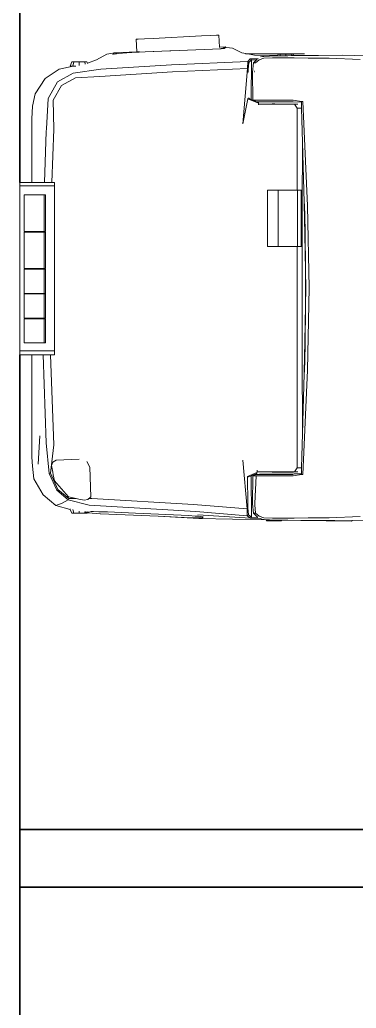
# Model space of a CAD drawing. Header units: millimetres. Extents: x 6923 to 14208, y 3430 to 4414.
# Drawn here: x 11166.47 to 11179.64, y 4237.06 to 4275.71 of the extents above; entities that cross this region are included whole.
import ezdxf

# ---------------------------------------------------------------- set-up
doc = ezdxf.new("R2010")
doc.units = ezdxf.units.MM
doc.layers.add('Furniture', color=252, linetype='Continuous', lineweight=0)
doc.layers.add('wall', color=160, linetype='Continuous', lineweight=35)

msp = doc.modelspace()

# ---------------------------------------------------------------- linework, layer by layer
at = {"layer": 'Furniture'}
for p, q in [((11171.688, 4274.987), (11173.59, 4275.079)), ((11173.59, 4275.079), (11173.924, 4275.095)), ((11173.924, 4275.095), (11174.169, 4275.107)), ((11174.169, 4275.107), (11174.258, 4275.111)), ((11174.258, 4275.111), (11174.285, 4274.64)), ((11171.02, 4274.954), (11171.109, 4274.958)), ((11171.047, 4274.466), (11171.02, 4274.954)), ((11171.109, 4274.958), (11171.354, 4274.97)), ((11171.354, 4274.97), (11171.688, 4274.987)), ((11174.285, 4274.64), (11174.517, 4274.652)), ((11174.285, 4274.64), (11174.285, 4274.639)), ((11174.285, 4274.639), (11174.286, 4274.628)), ((11174.485, 4274.631), (11174.517, 4274.652)), ((11174.517, 4274.652), (11174.523, 4274.617)), ((11169.475, 4274.153), (11169.876, 4274.373)), ((11169.876, 4274.373), (11170.118, 4274.41)), ((11170.118, 4274.41), (11170.153, 4274.384)), ((11170.119, 4274.352), (11170.119, 4274.348)), ((11170.152, 4274.351), (11170.152, 4274.356)), ((11170.153, 4274.384), (11170.154, 4274.419)), ((11170.153, 4274.384), (11170.169, 4274.372)), ((11170.154, 4274.419), (11171.047, 4274.466)), ((11170.154, 4274.419), (11170.175, 4274.416)), ((11170.169, 4274.372), (11170.352, 4274.399)), ((11170.175, 4274.416), (11170.213, 4274.414)), ((11170.213, 4274.414), (11170.283, 4274.413)), ((11170.352, 4274.399), (11170.651, 4274.424)), ((11170.651, 4274.424), (11170.52, 4274.419)), ((11170.657, 4274.424), (11170.651, 4274.424)), ((11170.657, 4274.424), (11170.662, 4274.424)), ((11170.662, 4274.424), (11171.049, 4274.442)), ((11171.048, 4274.461), (11171.047, 4274.466)), ((11171.048, 4274.461), (11171.137, 4274.464)), ((11171.049, 4274.442), (11171.138, 4274.446)), ((11171.049, 4274.442), (11171.049, 4274.445)), ((11171.137, 4274.464), (11171.163, 4274.465)), ((11171.138, 4274.446), (11171.383, 4274.456)), ((11171.383, 4274.456), (11171.687, 4274.47)), ((11171.687, 4274.47), (11171.717, 4274.471)), ((11172.341, 4274.499), (11171.717, 4274.471)), ((11171.717, 4274.471), (11171.717, 4274.474)), ((11172.341, 4274.499), (11172.379, 4274.5)), ((11172.379, 4274.5), (11174.01, 4274.567)), ((11174.01, 4274.567), (11174.337, 4274.583)), ((11174.287, 4274.605), (11174.287, 4274.603)), ((11174.337, 4274.583), (11174.348, 4274.584)), ((11174.348, 4274.584), (11174.475, 4274.596)), ((11174.348, 4274.584), (11174.397, 4274.594)), ((11174.397, 4274.594), (11174.447, 4274.611)), ((11174.447, 4274.611), (11174.485, 4274.631)), ((11174.488, 4274.602), (11174.475, 4274.596)), ((11174.51, 4274.611), (11174.488, 4274.602)), ((11174.523, 4274.617), (11174.51, 4274.611)), ((11174.565, 4274.635), (11174.523, 4274.617)), ((11174.565, 4274.635), (11174.8, 4274.605)), ((11174.8, 4274.605), (11175.166, 4274.423)), ((11175.166, 4274.423), (11175.403, 4274.376)), ((11175.325, 4274.376), (11175.308, 4274.376)), ((11175.308, 4274.376), (11175.326, 4274.376)), ((11175.37, 4274.376), (11175.325, 4274.376)), ((11175.326, 4274.376), (11175.37, 4274.376)), ((11175.37, 4274.376), (11175.403, 4274.376)), ((11175.403, 4274.376), (11175.663, 4274.326)), ((11175.403, 4274.376), (11177.618, 4274.376)), ((11175.663, 4274.326), (11176.564, 4274.312)), ((11175.896, 4274.26), (11175.971, 4274.276)), ((11176.018, 4274.28), (11175.971, 4274.276)), ((11176.24, 4274.295), (11176.018, 4274.28)), ((11176.24, 4274.295), (11176.562, 4274.298)), ((11176.56, 4274.304), (11176.564, 4274.312)), ((11176.562, 4274.298), (11176.654, 4274.301)), ((11176.564, 4274.312), (11176.584, 4274.362)), ((11176.671, 4274.362), (11176.584, 4274.362)), ((11176.654, 4274.301), (11176.671, 4274.362)), ((11176.654, 4274.301), (11176.662, 4274.301)), ((11176.662, 4274.301), (11176.881, 4274.307)), ((11176.881, 4274.362), (11176.671, 4274.362)), ((11176.881, 4274.307), (11176.881, 4274.362)), ((11176.881, 4274.362), (11177.092, 4274.362)), ((11176.881, 4274.307), (11176.964, 4274.309)), ((11176.964, 4274.309), (11177.107, 4274.31)), ((11177.107, 4274.31), (11177.092, 4274.362)), ((11177.092, 4274.362), (11177.179, 4274.362)), ((11177.107, 4274.31), (11177.2, 4274.31)), ((11177.179, 4274.362), (11177.2, 4274.31)), ((11177.2, 4274.31), (11177.474, 4274.312)), ((11177.407, 4274.376), (11177.493, 4274.376)), ((11177.474, 4274.312), (11178.164, 4274.322)), ((11177.493, 4274.376), (11177.556, 4274.376)), ((11177.601, 4274.376), (11177.556, 4274.376)), ((11177.618, 4274.376), (11177.601, 4274.376)), ((11179.106, 4274.323), (11178.164, 4274.322)), ((11180.608, 4274.289), (11179.106, 4274.323)), ((11168.006, 4273.785), (11168.566, 4273.901)), ((11168.437, 4273.901), (11168.503, 4274.066)), ((11168.543, 4273.901), (11168.437, 4273.901)), ((11168.503, 4274.066), (11168.59, 4274.066)), ((11168.543, 4273.901), (11168.59, 4274.066)), ((11168.566, 4273.901), (11168.543, 4273.901)), ((11168.566, 4273.901), (11168.671, 4273.901)), ((11168.59, 4274.066), (11168.801, 4274.066)), ((11168.801, 4273.926), (11168.801, 4274.066)), ((11169.011, 4274.066), (11168.801, 4274.066)), ((11169.098, 4274.066), (11169.011, 4274.066)), ((11169.036, 4273.978), (11169.011, 4274.066)), ((11169.098, 4274.066), (11169.117, 4274.018)), ((11169.117, 4274.018), (11169.475, 4274.153)), ((11169.123, 4274.003), (11169.117, 4274.018)), ((11172.409, 4273.956), (11169.641, 4273.782)), ((11175.391, 4274.086), (11172.409, 4273.956)), ((11175.391, 4274.086), (11175.389, 4273.803)), ((11175.495, 4274.189), (11175.391, 4274.086)), ((11175.438, 4274.045), (11175.391, 4274.086)), ((11175.41, 4273.767), (11175.438, 4274.045)), ((11175.438, 4274.045), (11175.539, 4274.144)), ((11175.803, 4274.203), (11175.495, 4274.189)), ((11175.539, 4274.144), (11175.495, 4274.189)), ((11175.539, 4274.144), (11175.532, 4272.602)), ((11175.539, 4274.144), (11175.737, 4274.152)), ((11175.621, 4274.034), (11175.576, 4273.667)), ((11175.621, 4274.034), (11175.737, 4274.152)), ((11175.703, 4274.029), (11175.621, 4274.034)), ((11175.703, 4274.029), (11175.836, 4274.152)), ((11175.737, 4274.152), (11175.742, 4274.157)), ((11175.742, 4274.157), (11175.774, 4274.19)), ((11175.774, 4274.19), (11175.782, 4274.195)), ((11176.022, 4274.21), (11175.836, 4274.152)), ((11176.363, 4274.221), (11176.022, 4274.21)), ((11176.363, 4274.221), (11176.749, 4274.219)), ((11176.749, 4274.219), (11177.207, 4274.224)), ((11177.207, 4274.224), (11177.765, 4274.217)), ((11177.765, 4274.217), (11178.577, 4274.209)), ((11178.577, 4274.209), (11179.798, 4274.166)), ((11167.47, 4273.422), (11168.006, 4273.785)), ((11168.566, 4273.629), (11167.952, 4273.286)), ((11169.641, 4273.782), (11168.566, 4273.629)), ((11168.647, 4273.447), (11169.604, 4273.498)), ((11169.604, 4273.498), (11172.443, 4273.678)), ((11172.443, 4273.678), (11175.389, 4273.803)), ((11175.389, 4273.803), (11175.202, 4271.648)), ((11175.411, 4273.666), (11175.39, 4273.664)), ((11175.411, 4273.666), (11175.41, 4273.767)), ((11175.576, 4273.667), (11175.592, 4272.575)), ((11175.671, 4273.705), (11175.661, 4273.705)), ((11175.664, 4273.677), (11175.669, 4273.677)), ((11167.073, 4272.814), (11167.47, 4273.422)), ((11167.952, 4273.286), (11167.58, 4272.635)), ((11167.776, 4272.57), (11168.1, 4273.143)), ((11168.1, 4273.143), (11168.647, 4273.447)), ((11166.969, 4272.334), (11167.073, 4272.814)), ((11166.936, 4271.84), (11166.969, 4272.334)), ((11167.58, 4272.635), (11167.517, 4271.454)), ((11167.806, 4271.43), (11167.776, 4272.57)), ((11175.202, 4271.648), (11175.391, 4272.626)), ((11175.391, 4272.626), (11175.424, 4272.652)), ((11175.391, 4272.626), (11175.809, 4272.456)), ((11175.441, 4272.644), (11175.424, 4272.652)), ((11175.443, 4272.642), (11175.441, 4272.644)), ((11175.448, 4272.64), (11175.443, 4272.642)), ((11175.532, 4272.602), (11175.448, 4272.64)), ((11175.592, 4272.575), (11175.532, 4272.602)), ((11175.613, 4272.565), (11175.592, 4272.575)), ((11175.624, 4272.565), (11175.613, 4272.565)), ((11175.639, 4272.554), (11175.613, 4272.565)), ((11175.686, 4272.548), (11175.624, 4272.565)), ((11175.686, 4272.565), (11175.624, 4272.565)), ((11175.686, 4272.542), (11175.639, 4272.554)), ((11175.686, 4272.532), (11175.639, 4272.554)), ((11175.718, 4272.565), (11175.686, 4272.565)), ((11175.733, 4272.511), (11175.686, 4272.532)), ((11175.991, 4272.565), (11175.718, 4272.565)), ((11175.809, 4272.476), (11175.733, 4272.511)), ((11175.815, 4272.511), (11175.733, 4272.511)), ((11175.809, 4272.476), (11175.809, 4272.456)), ((11175.809, 4272.456), (11175.809, 4272.431)), ((11175.809, 4272.431), (11175.809, 4272.424)), ((11175.809, 4272.424), (11175.809, 4272.411)), ((11175.809, 4272.411), (11175.809, 4272.385)), ((11175.889, 4272.41), (11175.809, 4272.411)), ((11175.856, 4272.499), (11175.815, 4272.511)), ((11175.815, 4272.511), (11175.831, 4272.511)), ((11175.958, 4272.511), (11175.831, 4272.511)), ((11175.973, 4272.499), (11175.856, 4272.499)), ((11175.899, 4272.41), (11175.889, 4272.41)), ((11176.566, 4272.418), (11175.899, 4272.41)), ((11175.961, 4272.511), (11175.958, 4272.511)), ((11176.123, 4272.511), (11175.961, 4272.511)), ((11176.014, 4272.499), (11175.973, 4272.499)), ((11176.336, 4272.565), (11175.991, 4272.565)), ((11176.211, 4272.499), (11176.014, 4272.499)), ((11176.172, 4272.511), (11176.123, 4272.511)), ((11176.233, 4272.511), (11176.172, 4272.511)), ((11176.495, 4272.499), (11176.211, 4272.499)), ((11176.328, 4272.511), (11176.233, 4272.511)), ((11176.467, 4272.511), (11176.328, 4272.511)), ((11176.336, 4272.565), (11176.674, 4272.565)), ((11176.448, 4272.431), (11176.348, 4272.431)), ((11176.448, 4272.431), (11177.323, 4272.418)), ((11176.735, 4272.511), (11176.467, 4272.511)), ((11176.822, 4272.499), (11176.495, 4272.499)), ((11177.229, 4272.41), (11176.566, 4272.418)), ((11176.674, 4272.565), (11177.166, 4272.565)), ((11176.756, 4272.511), (11176.735, 4272.511)), ((11176.796, 4272.511), (11176.756, 4272.511)), ((11176.883, 4272.511), (11176.796, 4272.511)), ((11177.067, 4272.499), (11176.822, 4272.499)), ((11177.085, 4272.511), (11176.883, 4272.511)), ((11177.494, 4272.492), (11177.067, 4272.499)), ((11177.171, 4272.511), (11177.085, 4272.511)), ((11177.166, 4272.565), (11177.504, 4272.518)), ((11177.323, 4272.418), (11177.229, 4272.41)), ((11177.333, 4272.251), (11177.229, 4272.41)), ((11177.351, 4272.418), (11177.323, 4272.418)), ((11177.504, 4272.518), (11177.494, 4272.492)), ((11177.501, 4272.268), (11177.494, 4272.492)), ((11177.504, 4272.518), (11177.513, 4272.516)), ((11177.513, 4272.516), (11177.546, 4272.512)), ((11177.736, 4268.435), (11177.546, 4272.512)), ((11177.333, 4272.251), (11177.333, 4269.05)), ((11177.333, 4272.251), (11177.473, 4272.251)), ((11177.473, 4272.251), (11177.502, 4272.251)), ((11177.502, 4272.251), (11177.501, 4272.268)), ((11177.539, 4270.918), (11177.502, 4272.251)), ((11166.936, 4269.355), (11166.936, 4271.84)), ((11167.507, 4271.348), (11167.439, 4269.355)), ((11167.517, 4271.454), (11167.507, 4271.348)), ((11167.729, 4269.355), (11167.806, 4271.43)), ((11177.539, 4270.918), (11177.535, 4270.753)), ((11177.535, 4270.232), (11177.539, 4270.918)), ((11177.605, 4268.583), (11177.539, 4270.918)), ((11177.535, 4270.753), (11177.535, 4270.232)), ((11177.529, 4269.05), (11177.535, 4270.232)), ((11166.469, 4269.355), (11166.936, 4269.355)), ((11166.469, 4269.355), (11166.469, 4269.223)), ((11166.936, 4269.355), (11166.971, 4269.355)), ((11166.971, 4269.355), (11166.979, 4269.355)), ((11166.979, 4269.355), (11166.998, 4269.355)), ((11166.998, 4269.355), (11167.021, 4269.355)), ((11167.021, 4269.355), (11167.085, 4269.355)), ((11167.085, 4269.355), (11167.202, 4269.355)), ((11167.202, 4269.355), (11167.245, 4269.355)), ((11167.245, 4269.355), (11167.426, 4269.355)), ((11167.426, 4269.355), (11167.439, 4269.355)), ((11167.439, 4269.355), (11167.529, 4269.355)), ((11167.529, 4269.355), (11167.729, 4269.355)), ((11167.729, 4269.355), (11167.829, 4269.355)), ((11167.829, 4269.223), (11167.829, 4269.355)), ((11167.829, 4269.223), (11166.469, 4269.223)), ((11166.469, 4269.223), (11166.469, 4268.84)), ((11167.425, 4268.864), (11166.637, 4268.864)), ((11166.637, 4268.84), (11166.637, 4268.864)), ((11167.425, 4268.864), (11167.475, 4268.864)), ((11167.425, 4268.84), (11167.425, 4268.864)), ((11167.475, 4268.864), (11167.475, 4268.84)), ((11167.829, 4268.84), (11167.829, 4269.223)), ((11176.171, 4266.843), (11176.171, 4269.05)), ((11176.171, 4269.05), (11176.582, 4269.05)), ((11176.582, 4269.05), (11176.591, 4269.05)), ((11176.591, 4266.843), (11176.591, 4269.05)), ((11176.591, 4269.05), (11177.333, 4269.05)), ((11177.333, 4269.05), (11177.343, 4269.05)), ((11177.343, 4266.843), (11177.343, 4269.05)), ((11177.343, 4269.05), (11177.472, 4269.05)), ((11177.472, 4269.05), (11177.485, 4269.05)), ((11177.485, 4269.05), (11177.529, 4269.05)), ((11177.485, 4266.843), (11177.485, 4269.05)), ((11177.526, 4268.555), (11177.529, 4269.05)), ((11166.469, 4268.84), (11166.469, 4263.114)), ((11166.637, 4267.438), (11166.637, 4268.84)), ((11167.425, 4267.438), (11167.425, 4268.84)), ((11167.475, 4268.84), (11167.475, 4267.438)), ((11167.829, 4265.242), (11167.829, 4268.84)), ((11177.528, 4266.843), (11177.526, 4268.555)), ((11177.606, 4268.521), (11177.605, 4268.583)), ((11177.626, 4267.333), (11177.606, 4268.521)), ((11177.62, 4268.516), (11177.636, 4267.477)), ((11177.794, 4265.225), (11177.736, 4268.435)), ((11167.425, 4267.438), (11166.637, 4267.438)), ((11167.425, 4267.408), (11166.637, 4267.408)), ((11166.637, 4265.982), (11166.637, 4267.408)), ((11167.475, 4267.438), (11167.425, 4267.438)), ((11167.425, 4265.982), (11167.425, 4267.408)), ((11167.425, 4267.408), (11167.475, 4267.408)), ((11167.475, 4267.408), (11167.475, 4265.982)), ((11177.65, 4265.911), (11177.626, 4267.333)), ((11177.636, 4267.477), (11177.659, 4265.911)), ((11176.582, 4266.843), (11176.171, 4266.843)), ((11176.591, 4266.843), (11176.582, 4266.843)), ((11177.333, 4266.843), (11176.591, 4266.843)), ((11177.333, 4266.843), (11177.333, 4258.198)), ((11177.343, 4266.843), (11177.333, 4266.843)), ((11177.472, 4266.843), (11177.343, 4266.843)), ((11177.485, 4266.843), (11177.472, 4266.843)), ((11177.528, 4266.843), (11177.485, 4266.843)), ((11177.529, 4265.911), (11177.528, 4266.843)), ((11167.425, 4265.982), (11166.637, 4265.982)), ((11167.425, 4265.957), (11166.637, 4265.957)), ((11166.637, 4265.014), (11166.637, 4265.957)), ((11167.475, 4265.982), (11167.425, 4265.982)), ((11167.425, 4265.014), (11167.425, 4265.957)), ((11167.425, 4265.957), (11167.475, 4265.957)), ((11167.475, 4265.957), (11167.475, 4265.014)), ((11177.529, 4265.497), (11177.529, 4265.911)), ((11177.661, 4265.225), (11177.65, 4265.911)), ((11177.659, 4265.911), (11177.67, 4265.225)), ((11177.529, 4265.226), (11177.529, 4265.497)), ((11167.425, 4265.014), (11166.637, 4265.014)), ((11167.425, 4264.994), (11166.637, 4264.994)), ((11166.637, 4264.051), (11166.637, 4264.994)), ((11167.475, 4265.014), (11167.425, 4265.014)), ((11167.425, 4264.051), (11167.425, 4264.994)), ((11167.425, 4264.994), (11167.475, 4264.994)), ((11167.475, 4264.994), (11167.475, 4264.051)), ((11167.829, 4263.114), (11167.829, 4265.242)), ((11177.529, 4264.538), (11177.529, 4265.226)), ((11177.65, 4264.538), (11177.661, 4265.225)), ((11177.67, 4265.225), (11177.659, 4264.538)), ((11177.736, 4262.014), (11177.794, 4265.225)), ((11177.526, 4261.894), (11177.529, 4264.538)), ((11177.626, 4263.116), (11177.65, 4264.538)), ((11177.659, 4264.538), (11177.636, 4262.972)), ((11167.425, 4264.051), (11166.637, 4264.051)), ((11167.425, 4264.02), (11166.637, 4264.02)), ((11166.637, 4263.114), (11166.637, 4264.02)), ((11167.475, 4264.051), (11167.425, 4264.051)), ((11167.425, 4264.02), (11167.475, 4264.02)), ((11167.425, 4263.114), (11167.425, 4264.02)), ((11167.475, 4264.02), (11167.475, 4263.114)), ((11166.469, 4263.114), (11166.469, 4262.768)), ((11166.637, 4263.078), (11166.637, 4263.114)), ((11167.425, 4263.078), (11166.637, 4263.078)), ((11167.425, 4263.078), (11167.425, 4263.114)), ((11167.475, 4263.078), (11167.425, 4263.078)), ((11167.475, 4263.114), (11167.475, 4263.078)), ((11167.829, 4262.768), (11167.829, 4263.114)), ((11177.606, 4261.928), (11177.626, 4263.116)), ((11166.469, 4262.768), (11167.829, 4262.768)), ((11166.469, 4262.768), (11166.469, 4262.617)), ((11167.829, 4262.617), (11167.829, 4262.768)), ((11177.636, 4262.972), (11177.62, 4261.933)), ((11166.469, 4262.617), (11166.936, 4262.617)), ((11166.936, 4258.616), (11166.936, 4262.617)), ((11166.936, 4262.617), (11166.949, 4262.617)), ((11166.949, 4262.617), (11166.982, 4262.617)), ((11166.982, 4262.617), (11167.005, 4262.617)), ((11167.005, 4262.617), (11167.052, 4262.617)), ((11167.052, 4262.617), (11167.096, 4262.617)), ((11167.096, 4262.617), (11167.174, 4262.617)), ((11167.174, 4262.617), (11167.259, 4262.617)), ((11167.259, 4262.617), (11167.364, 4262.617)), ((11167.364, 4262.617), (11167.387, 4262.617)), ((11167.387, 4262.617), (11167.502, 4259.17)), ((11167.387, 4262.617), (11167.514, 4262.617)), ((11167.514, 4262.617), (11167.671, 4262.617)), ((11167.799, 4259.094), (11167.671, 4262.617)), ((11167.671, 4262.617), (11167.829, 4262.617)), ((11177.535, 4260.217), (11177.526, 4261.894)), ((11177.546, 4257.937), (11177.736, 4262.014)), ((11177.605, 4261.866), (11177.606, 4261.928)), ((11177.539, 4259.531), (11177.605, 4261.866)), ((11177.535, 4260.217), (11177.535, 4259.697)), ((11177.539, 4259.531), (11177.535, 4260.217)), ((11177.535, 4259.697), (11177.539, 4259.531)), ((11167.187, 4258.337), (11167.26, 4259.449)), ((11177.539, 4259.531), (11177.501, 4258.198)), ((11167.502, 4259.17), (11167.622, 4257.973)), ((11167.671, 4257.987), (11167.799, 4259.094)), ((11166.963, 4258.258), (11166.936, 4258.616)), ((11167.71, 4258.286), (11167.767, 4258.42)), ((11167.767, 4258.42), (11167.895, 4258.495)), ((11167.895, 4258.495), (11168.792, 4258.526)), ((11169.095, 4258.444), (11169.209, 4258.223)), ((11175.201, 4258.498), (11175.369, 4256.589)), ((11167.017, 4257.759), (11166.963, 4258.258)), ((11167.761, 4258.022), (11167.71, 4258.286)), ((11167.782, 4257.919), (11167.761, 4258.022)), ((11169.209, 4258.223), (11169.249, 4257.061)), ((11175.757, 4258.037), (11175.756, 4258.014)), ((11175.757, 4258.106), (11175.757, 4258.078)), ((11175.757, 4258.078), (11175.757, 4258.037)), ((11175.757, 4258.037), (11175.899, 4258.039)), ((11175.899, 4258.039), (11175.917, 4258.039)), ((11175.917, 4258.039), (11176.566, 4258.031)), ((11176.348, 4258.018), (11176.448, 4258.018)), ((11176.448, 4258.018), (11177.189, 4258.029)), ((11176.566, 4258.031), (11177.187, 4258.039)), ((11177.187, 4258.039), (11177.229, 4258.039)), ((11177.189, 4258.029), (11177.323, 4258.031)), ((11177.229, 4258.039), (11177.333, 4258.198)), ((11177.229, 4258.039), (11177.323, 4258.031)), ((11177.323, 4258.031), (11177.351, 4258.031)), ((11177.472, 4258.198), (11177.333, 4258.198)), ((11177.501, 4258.198), (11177.472, 4258.198)), ((11177.494, 4257.957), (11177.501, 4258.181)), ((11177.501, 4258.181), (11177.501, 4258.198)), ((11167.381, 4257.134), (11167.017, 4257.759)), ((11167.622, 4257.973), (11167.671, 4257.987)), ((11167.622, 4257.973), (11167.922, 4257.319)), ((11167.962, 4257.35), (11167.671, 4257.987)), ((11167.805, 4257.801), (11167.782, 4257.919)), ((11167.827, 4257.689), (11167.805, 4257.801)), ((11168.19, 4257.267), (11167.827, 4257.689)), ((11175.756, 4258.014), (11175.39, 4257.854)), ((11175.424, 4257.839), (11175.39, 4257.854)), ((11175.394, 4256.783), (11175.39, 4257.854)), ((11175.424, 4257.839), (11175.44, 4257.846)), ((11175.44, 4257.846), (11175.442, 4257.847)), ((11175.442, 4257.847), (11175.5, 4257.871)), ((11175.5, 4257.871), (11175.531, 4257.885)), ((11175.531, 4257.885), (11175.613, 4257.919)), ((11175.531, 4257.885), (11175.538, 4256.262)), ((11175.592, 4257.884), (11175.576, 4256.782)), ((11175.592, 4257.884), (11175.613, 4257.889)), ((11175.592, 4257.884), (11175.613, 4257.884)), ((11175.613, 4257.919), (11175.66, 4257.938)), ((11175.613, 4257.919), (11175.613, 4257.889)), ((11175.613, 4257.889), (11175.686, 4257.908)), ((11175.613, 4257.889), (11175.613, 4257.884)), ((11175.613, 4257.884), (11175.624, 4257.884)), ((11175.624, 4257.884), (11175.686, 4257.902)), ((11175.624, 4257.884), (11175.686, 4257.884)), ((11175.66, 4257.938), (11175.75, 4257.976)), ((11175.66, 4257.938), (11175.686, 4257.938)), ((11175.718, 4257.884), (11175.667, 4256.792)), ((11175.815, 4257.938), (11175.686, 4257.938)), ((11175.686, 4257.884), (11175.718, 4257.884)), ((11175.718, 4257.884), (11175.991, 4257.884)), ((11175.75, 4257.976), (11175.756, 4258.014)), ((11175.815, 4257.938), (11175.856, 4257.95)), ((11175.831, 4257.938), (11175.815, 4257.938)), ((11175.831, 4257.938), (11175.958, 4257.938)), ((11175.856, 4257.95), (11175.999, 4257.95)), ((11175.958, 4257.938), (11175.961, 4257.938)), ((11175.961, 4257.938), (11176.123, 4257.938)), ((11175.991, 4257.884), (11176.336, 4257.884)), ((11175.999, 4257.95), (11176.014, 4257.95)), ((11176.014, 4257.95), (11176.211, 4257.95)), ((11176.123, 4257.938), (11176.172, 4257.938)), ((11176.172, 4257.938), (11176.233, 4257.938)), ((11176.211, 4257.95), (11176.495, 4257.95)), ((11176.233, 4257.938), (11176.328, 4257.938)), ((11176.328, 4257.938), (11176.467, 4257.938)), ((11176.674, 4257.884), (11176.336, 4257.884)), ((11176.467, 4257.938), (11176.735, 4257.938)), ((11176.495, 4257.95), (11176.822, 4257.95)), ((11177.166, 4257.884), (11176.674, 4257.884)), ((11176.735, 4257.938), (11176.756, 4257.938)), ((11176.756, 4257.938), (11176.796, 4257.938)), ((11176.796, 4257.938), (11176.883, 4257.938)), ((11176.822, 4257.95), (11177.067, 4257.95)), ((11176.883, 4257.938), (11177.085, 4257.938)), ((11177.067, 4257.95), (11177.207, 4257.953)), ((11177.085, 4257.938), (11177.171, 4257.938)), ((11177.504, 4257.931), (11177.166, 4257.884)), ((11177.207, 4257.953), (11177.494, 4257.957)), ((11177.494, 4257.957), (11177.504, 4257.931)), ((11177.513, 4257.933), (11177.504, 4257.931)), ((11177.546, 4257.937), (11177.513, 4257.933)), ((11167.922, 4257.319), (11168.367, 4256.945)), ((11168.392, 4256.988), (11167.962, 4257.35)), ((11168.374, 4257.053), (11168.19, 4257.267)), ((11167.887, 4256.719), (11167.381, 4257.134)), ((11168.125, 4256.806), (11168.367, 4256.945)), ((11168.392, 4256.988), (11168.367, 4256.945)), ((11168.367, 4256.945), (11169.182, 4256.726)), ((11168.673, 4256.991), (11168.374, 4257.053)), ((11168.673, 4256.991), (11168.392, 4256.988)), ((11168.781, 4256.968), (11168.673, 4256.991)), ((11168.996, 4256.923), (11168.781, 4256.968)), ((11169.135, 4256.948), (11168.996, 4256.923)), ((11169.178, 4256.99), (11169.135, 4256.948)), ((11169.183, 4256.995), (11169.178, 4256.99)), ((11169.224, 4257.037), (11169.183, 4256.995)), ((11169.29, 4256.996), (11169.183, 4256.995)), ((11169.249, 4257.061), (11169.224, 4257.037)), ((11173.266, 4256.758), (11169.29, 4256.996)), ((11167.887, 4256.719), (11168.125, 4256.806)), ((11168.449, 4256.557), (11167.887, 4256.719)), ((11168.449, 4256.557), (11168.437, 4256.586)), ((11168.503, 4256.421), (11168.449, 4256.557)), ((11168.59, 4256.421), (11168.549, 4256.568)), ((11168.801, 4256.421), (11168.801, 4256.499)), ((11169.024, 4256.469), (11169.028, 4256.48)), ((11169.179, 4256.464), (11169.259, 4256.48)), ((11169.182, 4256.726), (11173.363, 4256.48)), ((11169.259, 4256.48), (11169.355, 4256.483)), ((11169.355, 4256.483), (11169.57, 4256.478)), ((11169.57, 4256.478), (11169.9, 4256.466)), ((11175.369, 4256.589), (11173.266, 4256.758)), ((11173.363, 4256.48), (11175.375, 4256.309)), ((11175.394, 4256.624), (11175.369, 4256.589)), ((11175.369, 4256.589), (11175.375, 4256.309)), ((11175.394, 4256.783), (11175.4, 4256.783)), ((11175.394, 4256.624), (11175.394, 4256.783)), ((11175.424, 4256.348), (11175.394, 4256.624)), ((11175.576, 4256.782), (11175.621, 4256.415)), ((11175.661, 4256.744), (11175.671, 4256.744)), ((11175.669, 4256.772), (11175.664, 4256.772)), ((11175.669, 4256.772), (11175.667, 4256.792)), ((11175.671, 4256.744), (11175.669, 4256.772)), ((11175.703, 4256.421), (11175.671, 4256.744)), ((11168.59, 4256.421), (11168.503, 4256.421)), ((11168.801, 4256.421), (11168.59, 4256.421)), ((11169.011, 4256.421), (11168.801, 4256.421)), ((11169.011, 4256.421), (11169.022, 4256.46)), ((11169.098, 4256.421), (11169.011, 4256.421)), ((11169.022, 4256.46), (11169.024, 4256.469)), ((11169.112, 4256.455), (11169.022, 4256.46)), ((11169.063, 4256.442), (11169.11, 4256.451)), ((11169.096, 4256.432), (11169.063, 4256.442)), ((11169.102, 4256.431), (11169.096, 4256.432)), ((11169.102, 4256.431), (11169.098, 4256.421)), ((11169.307, 4256.415), (11169.102, 4256.431)), ((11169.112, 4256.455), (11169.11, 4256.451)), ((11169.11, 4256.451), (11169.125, 4256.454)), ((11169.116, 4256.466), (11169.112, 4256.455)), ((11169.125, 4256.454), (11169.112, 4256.455)), ((11169.118, 4256.471), (11169.116, 4256.466)), ((11169.125, 4256.454), (11169.179, 4256.464)), ((11169.621, 4256.399), (11169.307, 4256.415)), ((11169.625, 4256.399), (11169.621, 4256.399)), ((11171.881, 4256.299), (11169.625, 4256.399)), ((11169.9, 4256.466), (11171.003, 4256.416)), ((11171.003, 4256.416), (11173.089, 4256.322)), ((11173.485, 4256.209), (11171.881, 4256.299)), ((11172.91, 4256.253), (11171.881, 4256.299)), ((11173.326, 4256.237), (11172.91, 4256.253)), ((11173.089, 4256.322), (11173.335, 4256.308)), ((11173.477, 4256.234), (11173.326, 4256.237)), ((11173.335, 4256.308), (11173.457, 4256.298)), ((11173.44, 4256.352), (11175.497, 4256.219)), ((11173.457, 4256.298), (11173.564, 4256.292)), ((11173.576, 4256.232), (11173.477, 4256.234)), ((11176.109, 4256.161), (11173.485, 4256.209)), ((11173.564, 4256.292), (11173.651, 4256.281)), ((11173.611, 4256.238), (11173.576, 4256.232)), ((11173.651, 4256.281), (11173.611, 4256.238)), ((11175.375, 4256.309), (11175.424, 4256.348)), ((11175.375, 4256.309), (11175.497, 4256.219)), ((11175.538, 4256.262), (11175.424, 4256.348)), ((11175.538, 4256.262), (11175.497, 4256.219)), ((11175.497, 4256.219), (11175.895, 4256.206)), ((11175.782, 4256.254), (11175.538, 4256.262)), ((11175.621, 4256.415), (11175.703, 4256.421)), ((11175.774, 4256.259), (11175.621, 4256.415)), ((11175.836, 4256.298), (11175.703, 4256.421)), ((11175.782, 4256.254), (11175.774, 4256.259)), ((11175.786, 4256.254), (11175.782, 4256.254)), ((11175.836, 4256.298), (11176.022, 4256.239)), ((11175.967, 4256.174), (11175.895, 4256.206)), ((11175.969, 4256.174), (11175.967, 4256.174)), ((11175.971, 4256.173), (11175.969, 4256.174)), ((11175.971, 4256.173), (11176.043, 4256.168)), ((11176.022, 4256.239), (11176.363, 4256.228)), ((11176.043, 4256.168), (11176.108, 4256.163)), ((11176.109, 4256.161), (11176.108, 4256.163)), ((11176.108, 4256.163), (11176.15, 4256.161)), ((11176.15, 4256.161), (11176.109, 4256.161)), ((11176.124, 4256.123), (11176.109, 4256.161)), ((11176.212, 4256.123), (11176.124, 4256.123)), ((11176.15, 4256.161), (11176.202, 4256.157)), ((11176.212, 4256.123), (11176.202, 4256.157)), ((11176.202, 4256.157), (11176.24, 4256.154)), ((11176.422, 4256.123), (11176.212, 4256.123)), ((11176.422, 4256.152), (11176.24, 4256.154)), ((11176.749, 4256.23), (11176.363, 4256.228)), ((11176.422, 4256.123), (11176.422, 4256.152)), ((11176.562, 4256.151), (11176.422, 4256.152)), ((11176.632, 4256.123), (11176.422, 4256.123)), ((11176.64, 4256.149), (11176.562, 4256.151)), ((11176.632, 4256.123), (11176.64, 4256.149)), ((11176.72, 4256.123), (11176.632, 4256.123)), ((11176.729, 4256.146), (11176.64, 4256.149)), ((11176.729, 4256.146), (11176.72, 4256.123)), ((11176.964, 4256.14), (11176.729, 4256.146)), ((11177.207, 4256.226), (11176.749, 4256.23)), ((11177.474, 4256.138), (11176.964, 4256.14)), ((11177.765, 4256.233), (11177.207, 4256.226)), ((11178.164, 4256.127), (11177.474, 4256.138)), ((11179.461, 4256.101), (11177.474, 4256.138)), ((11178.577, 4256.24), (11177.765, 4256.233)), ((11178.164, 4256.127), (11178.627, 4256.127)), ((11179.798, 4256.283), (11178.577, 4256.24)), ((11178.627, 4256.127), (11178.808, 4256.127)), ((11178.808, 4256.127), (11179.473, 4256.113)), ((11178.808, 4256.127), (11179.106, 4256.126)), ((11179.106, 4256.126), (11179.474, 4256.135)), ((11179.461, 4256.101), (11179.473, 4256.113)), ((11179.473, 4256.113), (11179.484, 4256.135)), ((11179.474, 4256.124), (11179.473, 4256.113)), ((11179.479, 4256.135), (11179.474, 4256.124)), ((11179.474, 4256.135), (11179.474, 4256.124)), ((11179.474, 4256.135), (11179.479, 4256.135)), ((11179.479, 4256.135), (11179.484, 4256.135)), ((11179.484, 4256.135), (11180.608, 4256.16))]:
    msp.add_line(p, q, dxfattribs=at)
at = {"layer": 'wall'}
for p, q in [((11166.469, 4277.831), (11166.469, 4269.355)), ((11166.469, 4262.617), (11166.469, 4244.05)), ((11166.469, 4244.05), (11166.469, 4241.798)), ((11180.376, 4244.05), (11166.469, 4244.05)), ((11166.469, 4241.798), (11231.778, 4241.798)), ((11166.469, 4241.798), (11166.469, 4231.071))]:
    msp.add_line(p, q, dxfattribs=at)

doc.saveas('drawing.dxf')
